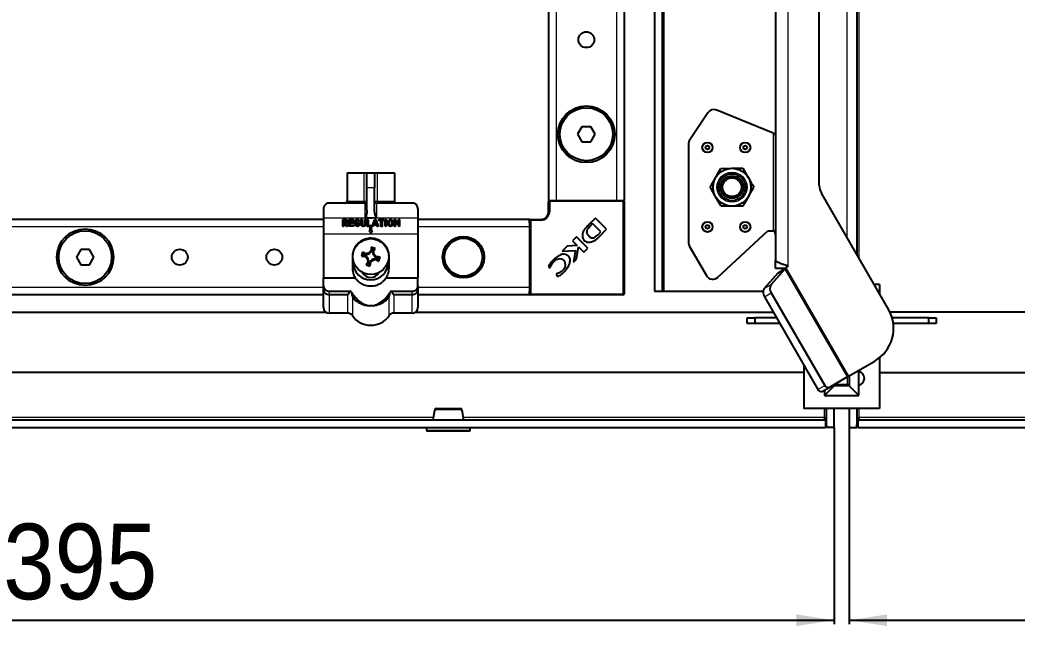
# Model space of a CAD drawing. Header units: millimetres. Extents: x -668 to 1488, y -492 to 1018.
# Drawn here: x -404 to -140.4, y -260.9 to -100.6 of the extents above; entities that cross this region are included whole.
import ezdxf

# ---------------------------------------------------------------- set-up
doc = ezdxf.new("R2010")
doc.units = ezdxf.units.MM
doc.linetypes.add('SLD-Сплошная', pattern=[0])
doc.layers.add('FORMAT', color=7, linetype='SLD-Сплошная')
doc.styles.add('SLDTEXTSTYLE0', font='GOTHICI.TTF', dxfattribs={"width": 0.913})
doc.styles.add('SLDTEXTSTYLE1', font='GOTHIC.TTF', dxfattribs={"width": 0.913})
doc.dimstyles.new('SLDDIMSTYLE0', dxfattribs={"dimtxt": 20, "dimasz": 10, "dimexe": 0, "dimexo": 0.0625, "dimgap": 5, "dimtad": 2, "dimdec": 1, "dimrnd": 1e-09, "dimzin": 12, "dimdsep": 46, "dimtxsty": 'SLDTEXTSTYLE0', "dimsah": 1, "dimcen": 0.09, "dimadec": 0, "dimazin": 3, "dimtfac": 1, "dimtofl": 0, "dimtmove": 0, "dimatfit": 3, "dimfxl": 0, "dimfrac": 2, "dimtolj": 1, "dimtzin": 12, "dimarcsym": 0})

# ---------------------------------------------------------------- blocks, each defined once
blk = doc.blocks.new('_D_7')
at = {"layer": 'FORMAT'}
for p, q in [((-583.72, -208.35), (-583.72, -260.34)), ((-188.72, -208.35), (-188.72, -260.34)), ((-583.72, -259.34), (-188.72, -259.34))]:
    blk.add_line(p, q, dxfattribs=at)
for points in [[(-583.72, -259.34), (-573.72, -260.88), (-573.72, -257.8)], [(-188.72, -259.34), (-198.72, -257.8), (-198.72, -260.88)]]:
    blk.add_solid(points, dxfattribs=at)
at = {"layer": 'FORMAT', "insert": (-408.39, -233.8), "char_height": 20, "attachment_point": 1, "style": 'SLDTEXTSTYLE1'}
blk.add_mtext('395', dxfattribs=at)
blk = doc.blocks.new('_D_8')
at = {"layer": 'FORMAT'}
for p, q in [((-184.72, -208.35), (-184.72, -260.34)), ((210.28, -208.35), (210.28, -260.34)), ((-184.72, -259.34), (210.28, -259.34))]:
    blk.add_line(p, q, dxfattribs=at)
for points in [[(-184.72, -259.34), (-174.72, -260.88), (-174.72, -257.8)], [(210.28, -259.34), (200.28, -257.8), (200.28, -260.88)]]:
    blk.add_solid(points, dxfattribs=at)
at = {"layer": 'FORMAT', "insert": (-9.39, -233.8), "char_height": 20, "attachment_point": 1, "style": 'SLDTEXTSTYLE1'}
blk.add_mtext('395', dxfattribs=at)

msp = doc.modelspace()

# ---------------------------------------------------------------- linework, layer by layer
at = {"color": 7, "linetype": 'SLD-Сплошная', "lineweight": 25}
for p, q in [((-236.22, 710.66), (-236.22, -172.34)), ((-234.22, 710.66), (-234.22, -172.34)), ((-182.72, 700.94), (-182.72, -162.63)), ((-264.22, 686.66), (-264.22, -148.34)), ((-244.22, 686.66), (-244.22, -148.34)), ((-204.22, -51.34), (-204.22, -164.1)), ((-192.63, -144.4), (-192.63, -60.34)), ((-222.12, -125.19), (-226.89, -132.34)), ((-204.82, -130.59), (-219.72, -124.44)), ((-255.38, -128.84), (-256.53, -130.84)), ((-253.07, -128.84), (-255.38, -128.84)), ((-251.91, -130.84), (-253.07, -128.84)), ((-256.53, -130.84), (-255.38, -132.84)), ((-253.07, -132.84), (-251.91, -130.84)), ((-204.82, -130.59), (-204.22, -130.7)), ((-204.82, -130.59), (-204.59, -130.84)), ((-255.38, -132.84), (-253.07, -132.84)), ((-227.22, -133.45), (-227.22, -159.5)), ((-317.48, -141.04), (-317.48, -148.54)), ((-317.48, -141.04), (-312.95, -141.04)), ((-312.95, -141.04), (-312.23, -141.04)), ((-312.23, -141.04), (-310.23, -141.04)), ((-312.23, -145.04), (-312.23, -141.04)), ((-310.23, -141.04), (-310.23, -145.04)), ((-310.23, -141.04), (-309.5, -141.04)), ((-309.5, -141.04), (-304.98, -141.04)), ((-304.98, -141.04), (-304.98, -148.54)), ((-218.64, -139.86), (-215.75, -139.84)), ((-212.87, -139.82), (-211.41, -142.32)), ((-312.23, -150.98), (-312.23, -145.04)), ((-310.23, -150.98), (-310.23, -145.04)), ((-218.58, -149.86), (-220.04, -147.37)), ((-174.26, -177.29), (-192.09, -146.4)), ((-312.73, -149.04), (-322.23, -149.04)), ((-300.23, -149.04), (-309.73, -149.04)), ((-264.22, -148.34), (-263.92, -148.34)), ((-264.22, -151.34), (-264.22, -148.64)), ((-263.92, -148.34), (-263.28, -148.34)), ((-263.28, -148.34), (-262.22, -148.34)), ((-262.22, -148.34), (-246.22, -148.34)), ((-246.22, -148.34), (-245.17, -148.34)), ((-245.17, -148.34), (-244.52, -148.34)), ((-244.52, -148.34), (-244.22, -148.34)), ((-244.22, -148.64), (-244.22, -173.04)), ((-212.8, -149.82), (-215.69, -149.84)), ((-323.73, -150.54), (-323.73, -153.04)), ((-298.73, -150.54), (-298.73, -153.04)), ((-323.73, -153.34), (-504.22, -153.34)), ((-323.73, -153.04), (-323.73, -157.29)), ((-318.63, -153.39), (-317.88, -153.39)), ((-318.63, -155.06), (-318.63, -153.39)), ((-317.87, -153.66), (-318.37, -153.66)), ((-318.37, -153.66), (-318.37, -154.16)), ((-318.37, -154.16), (-317.78, -154.16)), ((-318.08, -154.43), (-318.37, -154.43)), ((-318.37, -154.43), (-318.37, -155.06)), ((-317.59, -155.14), (-318.08, -154.43)), ((-317.77, -154.42), (-317.37, -155)), ((-317.03, -155.17), (-317.03, -153.39)), ((-317.03, -153.39), (-315.96, -153.39)), ((-315.96, -155.17), (-317.03, -155.17)), ((-315.96, -153.66), (-316.76, -153.66)), ((-316.76, -153.66), (-316.76, -154.07)), ((-316.76, -154.07), (-316.02, -154.07)), ((-316.02, -154.33), (-316.76, -154.33)), ((-316.76, -154.33), (-316.76, -154.9)), ((-316.76, -154.9), (-315.96, -154.9)), ((-314.69, -154.23), (-314.2, -154.23)), ((-314.49, -154.5), (-314.69, -154.5)), ((-314.2, -154.23), (-314.2, -154.53)), ((-313.77, -154.58), (-313.77, -153.5)), ((-313.5, -153.5), (-313.5, -154.58)), ((-312.76, -154.57), (-312.76, -153.5)), ((-312.5, -153.5), (-312.5, -154.57)), ((-312.21, -155.19), (-312.21, -153.53)), ((-311.14, -155.19), (-312.21, -155.19)), ((-311.94, -153.53), (-311.94, -154.93)), ((-311.94, -154.93), (-311.15, -154.93)), ((-311.48, -155.39), (-311.48, -156.39)), ((-310.98, -155.39), (-311.48, -155.39)), ((-310.98, -156.39), (-310.98, -155.39)), ((-310.78, -155.02), (-310.21, -153.48)), ((-310.45, -154.86), (-310.54, -155.1)), ((-309.64, -154.86), (-310.45, -154.86)), ((-310.05, -153.72), (-310.36, -154.59)), ((-310.36, -154.59), (-309.73, -154.59)), ((-309.73, -154.59), (-310.05, -153.72)), ((-309.89, -153.5), (-309.29, -155.02)), ((-309.54, -155.1), (-309.64, -154.86)), ((-308.96, -153.39), (-307.84, -153.39)), ((-308.54, -153.66), (-308.96, -153.66)), ((-308.54, -155.13), (-308.54, -153.66)), ((-307.84, -153.66), (-308.23, -153.66)), ((-308.23, -153.66), (-308.23, -155.13)), ((-307.37, -155.06), (-307.37, -153.53)), ((-307.1, -153.53), (-307.1, -155.06)), ((-304.94, -155.06), (-304.94, -153.5)), ((-303.84, -155.08), (-304.68, -153.82)), ((-304.68, -153.82), (-304.68, -155.05)), ((-304.67, -153.45), (-303.87, -154.69)), ((-303.87, -154.69), (-303.87, -153.51)), ((-303.6, -153.51), (-303.6, -155.06)), ((-298.73, -153.04), (-298.73, -157.29)), ((-269.22, -153.34), (-298.73, -153.34)), ((-269.22, -153.34), (-269.22, -153.64)), ((-269.22, -154.29), (-269.22, -153.64)), ((-269.22, -154.29), (-269.22, -155.34)), ((-269.22, -155.34), (-269.22, -171.34)), ((-268.92, -153.34), (-266.22, -153.34)), ((-253.72, -154.88), (-253.74, -154.9)), ((-251.83, -152.99), (-253.72, -154.88)), ((-252.57, -154.47), (-253.23, -155.15)), ((-250.39, -156.65), (-252.57, -154.47)), ((-248.87, -155.95), (-251.83, -152.99)), ((-323.73, -157.29), (-323.73, -168.79)), ((-311.73, -156.39), (-311.23, -156.89)), ((-311.48, -156.39), (-311.73, -156.39)), ((-311.23, -156.89), (-310.73, -156.39)), ((-310.73, -156.39), (-310.98, -156.39)), ((-298.73, -157.29), (-298.73, -168.79)), ((-256.83, -157.99), (-257.89, -159.05)), ((-253.87, -160.95), (-256.83, -157.99)), ((-251.11, -157.39), (-250.39, -156.65)), ((-250.86, -157.94), (-248.87, -155.95)), ((-219.42, -168.66), (-206.22, -156.34)), ((-206.22, -156.34), (-204.82, -156.34)), ((-204.59, -156.34), (-204.82, -156.34)), ((-310.9, -160.99), (-311.09, -160.72)), ((-259.31, -160.47), (-260.59, -161.76)), ((-256.65, -160.29), (-259.31, -160.47)), ((-257.89, -159.05), (-256.65, -160.29)), ((-256.8, -163.88), (-256.31, -160.61)), ((-256.31, -160.61), (-254.92, -162)), ((-226.96, -160.5), (-222.49, -168.22)), ((-387.88, -161.34), (-389.03, -163.34)), ((-389.03, -163.34), (-387.88, -165.34)), ((-385.57, -161.34), (-387.88, -161.34)), ((-384.41, -163.34), (-385.57, -161.34)), ((-385.57, -165.34), (-384.41, -163.34)), ((-316.08, -163.19), (-316.08, -166.19)), ((-313.43, -162.86), (-313.69, -163.06)), ((-313.43, -162.86), (-313.26, -162.28)), ((-312.63, -162.9), (-313.43, -162.86)), ((-313.26, -162.28), (-313.38, -161.98)), ((-313.26, -162.28), (-312.57, -162.69)), ((-312.63, -162.9), (-312.73, -163.12)), ((-311.96, -163.6), (-312.63, -162.9)), ((-312.57, -162.69), (-312.53, -162.44)), ((-312.57, -162.69), (-311.63, -162.46)), ((-311.63, -162.46), (-311.74, -162.24)), ((-311.63, -162.46), (-310.93, -161.79)), ((-310.93, -161.79), (-311.15, -161.69)), ((-310.93, -161.79), (-310.9, -160.99)), ((-310.9, -160.99), (-310.31, -161.16)), ((-310.31, -161.16), (-310.72, -161.85)), ((-310.72, -161.85), (-310.49, -162.79)), ((-310.72, -161.85), (-310.47, -161.88)), ((-310.49, -162.79), (-310.27, -162.67)), ((-310.49, -162.79), (-309.82, -163.49)), ((-310.31, -161.16), (-310.01, -161.04)), ((-309.82, -163.49), (-309.72, -163.27)), ((-309.02, -163.52), (-308.75, -163.33)), ((-306.38, -166.19), (-306.38, -163.19)), ((-260.59, -161.76), (-257.12, -161.58)), ((-257.12, -161.58), (-257.59, -164.67)), ((-254.92, -162), (-253.87, -160.95)), ((-387.88, -165.34), (-385.57, -165.34)), ((-315.88, -164.69), (-316.08, -164.69)), ((-312.13, -165.23), (-312.43, -165.35)), ((-311.96, -163.6), (-312.17, -163.71)), ((-312.13, -165.23), (-311.73, -164.54)), ((-311.55, -165.4), (-312.13, -165.23)), ((-311.73, -164.54), (-311.97, -164.5)), ((-311.73, -164.54), (-311.96, -163.6)), ((-311.52, -164.6), (-311.55, -165.4)), ((-311.55, -165.4), (-311.36, -165.66)), ((-310.82, -163.93), (-311.52, -164.6)), ((-311.52, -164.6), (-311.3, -164.7)), ((-309.88, -163.7), (-310.82, -163.93)), ((-310.82, -163.93), (-310.7, -164.14)), ((-309.88, -163.7), (-309.91, -163.94)), ((-309.19, -164.1), (-309.88, -163.7)), ((-309.82, -163.49), (-309.02, -163.52)), ((-309.02, -163.52), (-309.19, -164.1)), ((-309.19, -164.1), (-309.07, -164.4)), ((-306.38, -164.69), (-306.58, -164.69)), ((-264.22, -165.72), (-263.97, -166.23)), ((-257.59, -164.67), (-256.8, -163.88)), ((-204.22, -166.34), (-204.22, -164.1)), ((-200.9, -165.66), (-201.47, -166.19)), ((-201.22, -165.96), (-201.22, -165.54)), ((-200.92, -165.63), (-200.9, -165.66)), ((-263.97, -166.23), (-263.86, -166.12)), ((-262.02, -167.66), (-262.16, -167.8)), ((-262.16, -167.8), (-261.83, -168.49)), ((-203.62, -167.56), (-207.19, -171.61)), ((-201.78, -166.5), (-205.35, -170.55)), ((-201.71, -166.34), (-204.22, -166.34)), ((-203.62, -167.56), (-201.78, -166.5)), ((-323.73, -170.94), (-323.73, -168.79)), ((-323.73, -168.79), (-315.32, -168.79)), ((-323.73, -171.85), (-323.73, -170.94)), ((-307.13, -168.79), (-298.73, -168.79)), ((-298.73, -170.94), (-298.73, -168.79)), ((-298.73, -170.94), (-298.73, -171.85)), ((-269.22, -171.34), (-269.22, -172.4)), ((-176.72, -170.54), (-178.15, -170.54)), ((-176.72, -170.54), (-176.72, -173.02)), ((-323.73, -173.34), (-504.22, -173.34)), ((-323.73, -176.64), (-323.73, -171.85)), ((-322.23, -172.33), (-316.71, -172.33)), ((-322.23, -173.22), (-317.32, -173.22)), ((-305.74, -172.33), (-300.23, -172.33)), ((-305.14, -173.22), (-300.23, -173.22)), ((-298.73, -171.85), (-298.73, -176.64)), ((-269.22, -173.34), (-298.73, -173.34)), ((-269.22, -173.04), (-269.22, -172.4)), ((-269.22, -173.04), (-269.22, -173.34)), ((-244.52, -173.34), (-268.92, -173.34)), ((-236.22, -172.34), (-234.22, -172.34)), ((-234.22, -172.34), (-233.62, -172.34)), ((-233.62, -172.34), (-207.5, -172.34)), ((-207.16, -173.84), (-193.02, -198.32)), ((-205.32, -172.78), (-191.19, -197.26)), ((-529.72, -177.84), (-323.13, -177.84)), ((-317.32, -178.14), (-322.23, -178.14)), ((-300.23, -178.14), (-305.14, -178.14)), ((-299.33, -177.84), (-204.85, -177.84)), ((-74.12, -177.84), (-173.97, -177.84)), ((-211.72, -180.84), (-211.72, -179.34)), ((-211.72, -179.34), (-209.72, -179.34)), ((-209.72, -180.84), (-211.72, -180.84)), ((-209.72, -179.34), (-209.72, -180.84)), ((-203.98, -179.34), (-209.72, -179.34)), ((-203.12, -180.84), (-209.72, -180.84)), ((-163.72, -179.34), (-173.4, -179.34)), ((-163.72, -180.84), (-173.09, -180.84)), ((-163.72, -180.84), (-163.72, -179.34)), ((-163.72, -179.34), (-161.72, -179.34)), ((-161.72, -180.84), (-163.72, -180.84)), ((-161.72, -179.34), (-161.72, -180.84)), ((-196.72, -191.92), (-196.72, -203.34)), ((-184.94, -194.81), (-178, -190.8)), ((-176.72, -189.93), (-176.72, -203.34)), ((-196.72, -193.84), (-529.72, -193.84)), ((-190.07, -197.77), (-185.31, -195.02)), ((-184.94, -194.81), (-185.31, -195.02)), ((-184.72, -194.68), (-184.72, -197.39)), ((-182.22, -193.44), (-182.22, -193.24)), ((-182.22, -197.32), (-182.22, -193.44)), ((-176.72, -193.84), (156.28, -193.84)), ((-188.73, -197.39), (-191.22, -199.88)), ((-188.73, -197.39), (-188.23, -196.89)), ((-188.73, -197.39), (-188.73, -197)), ((-184.72, -197.39), (-188.73, -197.39)), ((-184.72, -197.39), (-185.22, -196.89)), ((-184.72, -197.39), (-182.22, -199.88)), ((-182.22, -199.88), (-182.22, -197.32)), ((-191.91, -198.83), (-190.07, -197.77)), ((-191.22, -198.44), (-191.22, -199.88)), ((-191.22, -199.88), (-182.22, -199.88)), ((-176.72, -203.34), (-196.72, -203.34)), ((-190.72, -208.34), (-190.72, -203.34)), ((-188.72, -208.34), (-188.72, -203.34)), ((-184.72, -203.34), (-184.72, -208.34)), ((-182.72, -203.34), (-182.72, -208.34)), ((-581.42, -206.34), (-191.02, -206.34)), ((-191.32, -205.74), (-191.12, -206.34)), ((-191.02, -206.34), (-191.02, -208.34)), ((-182.42, -206.34), (-182.42, -208.34)), ((-182.42, -206.34), (207.98, -206.34)), ((-182.33, -206.34), (-182.12, -205.74)), ((-581.42, -208.34), (-191.02, -208.34)), ((-296.47, -208.34), (-296.47, -209.09)), ((-285.22, -209.34), (-296.22, -209.34)), ((-284.97, -209.09), (-284.97, -208.34)), ((-188.72, -208.34), (-190.72, -208.34)), ((-184.72, -208.34), (-182.72, -208.34)), ((-182.42, -208.34), (207.98, -208.34))]:
    msp.add_line(p, q, dxfattribs=at)
at = {"color": 7, "linetype": 'SLD-Сплошная', "lineweight": 18}
for p, q in [((-233.62, -172.34), (-233.62, 710.66)), ((-182.12, -163.67), (-182.12, 701.98)), ((-185.32, 696.44), (-185.32, -158.13)), ((-262.22, 686.66), (-262.22, -148.34)), ((-246.22, 686.66), (-246.22, -148.34)), ((-200.92, -51.37), (-200.92, -165.63)), ((-204.82, -130.59), (-204.82, -156.34)), ((-312.95, -148.54), (-312.95, -141.04)), ((-309.5, -141.04), (-309.5, -148.54)), ((-310.23, -145.04), (-312.23, -145.04)), ((-317.48, -148.54), (-312.95, -148.54)), ((-312.95, -148.54), (-312.23, -148.54)), ((-312.73, -153.04), (-312.73, -149.04)), ((-310.23, -148.54), (-309.5, -148.54)), ((-309.73, -149.04), (-309.73, -152.97)), ((-309.5, -148.54), (-304.98, -148.54)), ((-264.22, -148.64), (-263.92, -148.64)), ((-263.92, -148.64), (-263.92, -148.34)), ((-263.92, -148.64), (-263.92, -151.34)), ((-244.52, -148.64), (-263.92, -148.64)), ((-244.52, -148.64), (-244.52, -148.34)), ((-244.52, -173.04), (-244.52, -148.64)), ((-244.52, -148.64), (-244.22, -148.64)), ((-312.23, -153.04), (-312.23, -150.98)), ((-264.22, -151.34), (-263.92, -151.34)), ((-323.73, -155.34), (-504.22, -155.34)), ((-312.73, -153.04), (-323.73, -153.04)), ((-298.73, -153.04), (-312.23, -153.04)), ((-269.22, -155.34), (-298.73, -155.34)), ((-269.22, -153.64), (-268.92, -153.64)), ((-268.92, -153.64), (-268.92, -153.34)), ((-266.22, -153.64), (-268.92, -153.64)), ((-268.92, -153.64), (-268.92, -173.04)), ((-266.22, -153.34), (-266.22, -153.64)), ((-298.73, -157.29), (-323.73, -157.29)), ((-201.78, -166.5), (-185.31, -195.02)), ((-201.47, -166.19), (-184.94, -194.81)), ((-323.73, -171.34), (-504.22, -171.34)), ((-269.22, -171.34), (-298.73, -171.34)), ((-207.19, -171.61), (-205.35, -170.55)), ((-322.23, -172.33), (-322.23, -173.22)), ((-322.23, -173.22), (-322.23, -178.14)), ((-317.32, -178.14), (-317.32, -173.22)), ((-316.08, -173.82), (-316.08, -178.79)), ((-306.37, -178.79), (-306.37, -173.82)), ((-305.14, -173.22), (-305.14, -178.14)), ((-300.23, -173.22), (-300.23, -172.33)), ((-300.23, -178.14), (-300.23, -173.22)), ((-269.22, -173.04), (-268.92, -173.04)), ((-268.92, -173.04), (-244.52, -173.04)), ((-268.92, -173.34), (-268.92, -173.04)), ((-244.52, -173.04), (-244.52, -173.34)), ((-244.52, -173.04), (-244.22, -173.04)), ((-207.16, -173.84), (-205.32, -172.78)), ((-185.22, -196.89), (-185.22, -194.97)), ((-193.02, -198.32), (-191.19, -197.26)), ((-188.23, -196.71), (-188.23, -196.89)), ((-188.23, -196.89), (-185.22, -196.89)), ((-191.32, -203.34), (-191.32, -205.74)), ((-182.12, -205.74), (-182.12, -203.34)), ((-294.69, -205.74), (-477.75, -205.74)), ((-191.32, -205.74), (-286.75, -205.74)), ((-86.69, -205.74), (-182.12, -205.74)), ((-296.47, -209.09), (-284.97, -209.09))]:
    msp.add_line(p, q, dxfattribs=at)
at = {"color": 7, "linetype": 'SLD-Сплошная', "lineweight": 18, "flags": 128}
for points in [[(-312.95, -148.54), (-312.95, -148.64), (-312.96, -148.73), (-312.97, -148.82), (-312.99, -148.9), (-313.01, -148.96), (-313.03, -149), (-313.06, -149.03), (-313.09, -149.04)], [(-309.36, -149.04), (-309.39, -149.03), (-309.42, -149), (-309.44, -148.96), (-309.46, -148.9), (-309.48, -148.82), (-309.49, -148.73), (-309.5, -148.64), (-309.5, -148.54)]]:
    msp.add_lwpolyline(points, dxfattribs=at)
at = {"color": 7, "linetype": 'SLD-Сплошная', "lineweight": 25}
for centre, radius in [((-254.22, -105.84), 2.1), ((-254.22, -130.84), 7.5), ((-254.22, -130.84), 7), ((-222.22, -134.34), 1.35), ((-222.22, -134.34), 0.493), ((-212.22, -134.34), 1.35), ((-212.22, -134.34), 0.493), ((-215.72, -144.84), 5), ((-215.72, -144.84), 3.57), ((-215.72, -144.84), 3), ((-215.72, -144.84), 2.5), ((-222.22, -155.34), 1.35), ((-222.22, -155.34), 0.493), ((-212.22, -155.34), 1.35), ((-212.22, -155.34), 0.493), ((-386.72, -163.34), 7.5), ((-386.72, -163.34), 7), ((-286.72, -163.34), 5.5), ((-311.22, -163.19), 4.75), ((-286.72, -163.34), 5), ((-361.72, -163.34), 2.1), ((-336.72, -163.34), 2.1)]:
    msp.add_circle(centre, radius, dxfattribs=at)
at = {"color": 7, "linetype": 'SLD-Сплошная', "lineweight": 18}
for centre, radius in [((-215.72, -144.84), 3.97), ((-286.72, -163.34), 5.3)]:
    msp.add_circle(centre, radius, dxfattribs=at)
at = {"color": 7, "linetype": 'SLD-Сплошная', "lineweight": 25}
for centre, radius, start, end in [((-220.46, -126.3), 2, 68.1986, 146.3099), ((-225.22, -133.45), 2, 146.3099, 180), ((-188.63, -144.4), 4, 180, 210), ((-317.98, -148.54), 0.5, 270, 0), ((-312.73, -148.54), 0.5, 270, 0), ((-309.73, -148.54), 0.5, 180, 270), ((-304.48, -148.54), 0.5, 180, 270), ((-263.92, -148.64), 0.3, 90, 180), ((-244.52, -148.64), 0.3, 0, 90), ((-266.22, -151.34), 2, 270, 0), ((-268.92, -153.64), 0.3, 90, 180), ((-254.52, -154.73), 4.87, 290.3445, 318.7777), ((-255.3, -152.92), 6.12, 306.9888, 313.0744), ((-242.22, -165.75), 69.05, 175.8232, 176.6231), ((-331.52, -232.76), 74.88, 73.3093, 74.166), ((-225.22, -159.5), 2, 180, 210), ((-241.66, -183.49), 74.88, 163.3093, 164.166), ((-308.66, -94.19), 69.05, 265.8232, 266.6231), ((-346.16, -222.75), 69.05, 60.8523, 61.6521), ((-257.35, -111.64), 75.61, 222.9111, 223.5289), ((-293.52, -235.62), 75.61, 103.9464, 104.5642), ((-259.67, -217.06), 75.61, 132.9111, 133.5289), ((-370.78, -128.25), 69.05, 330.8523, 331.6521), ((-383.65, -180.9), 75.61, 13.9464, 14.5642), ((-365.09, -214.75), 75.61, 42.9111, 43.5289), ((-313.78, -232.19), 69.05, 85.8232, 86.6231), ((-380.79, -142.9), 74.88, 343.3093, 344.166), ((-311.23, -164.69), 4.65, 180, 0), ((-251.67, -198.13), 69.05, 150.8523, 151.6521), ((-290.93, -93.63), 74.88, 253.3093, 254.166), ((-238.79, -145.49), 75.61, 193.9464, 194.5642), ((-380.22, -160.63), 69.05, 355.8232, 356.6231), ((-362.78, -109.32), 75.61, 312.9111, 313.5289), ((-328.93, -90.76), 75.61, 283.9464, 284.5642), ((-276.28, -103.64), 69.05, 240.8523, 241.6521), ((-261.3, -165.75), 1.94, 53.3097, 142.3464), ((-261.73, -165.35), 1.97, 308.454, 35.887), ((-311.23, -166.19), 2.5, 209.1291, 330.7764), ((-220.78, -167.19), 2, 210.9638, 313.0251), ((-203.7, -171.64), 1.98, 146.5519, 215.0479), ((-268.92, -173.04), 0.3, 180, 270), ((-244.52, -173.04), 0.3, 270, 0), ((-205.54, -172.7), 1.98, 146.5519, 215.0479), ((-322.23, -176.64), 1.5, 180, 270), ((-317.32, -179.64), 1.5, 34.5604, 90), ((-311.23, -175.45), 5.9, 214.5604, 325.4396), ((-305.14, -179.64), 1.5, 90, 145.4396), ((-300.23, -176.64), 1.5, 270, 0), ((-183, -182.14), 10, 300, 29.0469), ((-182.72, -195.38), 2, 284.4775, 75.5225), ((-190.36, -196.93), 0.893, 201.9505, 288.5782), ((-192.2, -197.99), 0.893, 201.9505, 288.5782), ((-293.83, -203.84), 0.5, 89.9982, 165.4001), ((-287.61, -203.84), 0.5, 15.316, 90.0228), ((-296.22, -209.09), 0.25, 180, 270), ((-285.22, -209.09), 0.25, 270, 0)]:
    msp.add_arc(centre, radius, start, end, dxfattribs=at)
at = {"color": 7, "linetype": 'SLD-Сплошная', "lineweight": 18}
msp.add_arc((-266.22, -151.34), 2.3, 270, 0, dxfattribs=at)
at = {"color": 7, "linetype": 'SLD-Сплошная', "lineweight": 25}
msp.add_ellipse((15116.96, -153.04), major_axis=(15429.18, 0), ratio=0.000259, start_param=3.123591, end_param=3.141593, dxfattribs=at)
for points in [[(-204.59, -130.84), (-204.53, -130.83), (-204.43, -130.81), (-204.32, -130.77), (-204.24, -130.74), (-204.23, -130.71), (-204.22, -130.7)], [(-204.22, -157.54), (-204.24, -157.34), (-204.28, -156.94), (-204.48, -156.54), (-204.59, -156.34)], [(-200.92, -165.63), (-201.36, -165.5), (-202.22, -165.25), (-203.31, -164.87), (-204.08, -164.48), (-204.17, -164.23), (-204.22, -164.1)], [(-203.62, -167.56), (-203.47, -167.46), (-203.17, -167.27), (-202.64, -166.93), (-202.07, -166.57), (-201.67, -166.32), (-201.47, -166.19)], [(-201.78, -166.5), (-201.76, -166.48), (-201.72, -166.43), (-201.64, -166.35), (-201.56, -166.27), (-201.5, -166.22), (-201.47, -166.19)], [(-191.02, -206.34), (-191.05, -206.33), (-191.1, -206.32), (-191.17, -206.18), (-191.25, -205.98), (-191.3, -205.82), (-191.32, -205.74)], [(-182.12, -205.74), (-182.15, -205.82), (-182.2, -205.98), (-182.27, -206.18), (-182.35, -206.32), (-182.4, -206.33), (-182.42, -206.34)]]:
    msp.add_open_spline(points, degree=3, dxfattribs=at)
for points, knots in [([(-220.07, -142.37), (-219.94, -142.14), (-219.46, -141.29), (-218.98, -140.47), (-218.64, -139.86)], [0, 0, 0, 0, 0.268634, 1, 1, 1, 1]), ([(-215.75, -139.84), (-215.69, -139.84), (-214.71, -139.84), (-213.76, -139.83), (-212.87, -139.82)], [0, 0, 0, 0, 0.070201, 1, 1, 1, 1]), ([(-211.41, -142.32), (-211.37, -142.37), (-210.88, -143.22), (-210.4, -144.04), (-209.95, -144.81)], [0, 0, 0, 0, 0.070201, 1, 1, 1, 1]), ([(-221.5, -144.88), (-221.38, -144.67), (-220.91, -143.85), (-220.43, -143), (-220.07, -142.37)], [0, 0, 0, 0, 0.257551, 1, 1, 1, 1]), ([(-220.04, -147.37), (-220.07, -147.31), (-220.56, -146.47), (-221.05, -145.65), (-221.5, -144.88)], [0, 0, 0, 0, 0.070201, 1, 1, 1, 1]), ([(-211.38, -147.32), (-211.25, -147.09), (-210.76, -146.24), (-210.29, -145.41), (-209.95, -144.81)], [0, 0, 0, 0, 0.268634, 1, 1, 1, 1]), ([(-212.8, -149.82), (-212.68, -149.61), (-212.22, -148.8), (-211.74, -147.95), (-211.38, -147.32)], [0, 0, 0, 0, 0.257551, 1, 1, 1, 1]), ([(-322.23, -149.04), (-322.23, -149.04), (-322.3, -149.04), (-322.65, -149.07), (-323.18, -149.3), (-323.64, -149.88), (-323.7, -150.35), (-323.73, -150.54)], [0, 0, 0, 0, 0.003231, 0.101221, 0.514725, 0.80586, 1, 1, 1, 1]), ([(-298.73, -150.54), (-298.75, -150.35), (-298.81, -149.88), (-299.27, -149.3), (-299.8, -149.07), (-300.15, -149.04), (-300.22, -149.04), (-300.23, -149.04)], [0, 0, 0, 0, 0.19414, 0.485275, 0.898779, 0.996769, 1, 1, 1, 1]), ([(-215.69, -149.84), (-215.76, -149.84), (-216.73, -149.85), (-217.69, -149.85), (-218.58, -149.86)], [0, 0, 0, 0, 0.070201, 1, 1, 1, 1]), ([(-312.23, -150.98), (-312.26, -151.32), (-312.34, -152.02), (-312.6, -152.69), (-312.72, -153.04), (-312.73, -153.04)], [0, 0, 0, 0, 0.475461, 0.994056, 1, 1, 1, 1]), ([(-309.73, -152.97), (-309.73, -152.97), (-309.73, -152.97), (-309.73, -152.97), (-309.75, -152.95), (-309.78, -152.87), (-309.9, -152.53), (-310.12, -151.9), (-310.19, -151.31), (-310.23, -150.98)], [0, 0, 0, 0, 0.00167, 0.003889, 0.009531, 0.034361, 0.132751, 0.526214, 1, 1, 1, 1]), ([(-318.51, -155.19), (-318.53, -155.19), (-318.57, -155.19), (-318.61, -155.15), (-318.63, -155.1), (-318.63, -155.07), (-318.63, -155.06)], [0, 0, 0, 0, 0.2804367, 0.5582807, 0.7788987, 1, 1, 1, 1]), ([(-318.37, -155.06), (-318.37, -155.08), (-318.37, -155.12), (-318.41, -155.17), (-318.46, -155.19), (-318.5, -155.19), (-318.51, -155.19)], [0, 0, 0, 0, 0.280498, 0.558325, 0.778868, 1, 1, 1, 1]), ([(-317.88, -153.39), (-317.8, -153.4), (-317.66, -153.41), (-317.55, -153.49), (-317.5, -153.53)], [0, 0, 0, 0, 0.5597473, 1, 1, 1, 1]), ([(-317.68, -153.73), (-317.72, -153.7), (-317.77, -153.66), (-317.84, -153.66), (-317.87, -153.66)], [0, 0, 0, 0, 0.559136, 1, 1, 1, 1]), ([(-317.78, -154.16), (-317.76, -154.16), (-317.72, -154.15), (-317.69, -154.13), (-317.68, -154.11)], [0, 0, 0, 0, 0.558174, 1, 1, 1, 1]), ([(-317.54, -154.33), (-317.58, -154.36), (-317.65, -154.41), (-317.74, -154.42), (-317.77, -154.42)], [0, 0, 0, 0, 0.56031, 1, 1, 1, 1]), ([(-317.6, -153.92), (-317.6, -153.88), (-317.61, -153.8), (-317.66, -153.75), (-317.68, -153.73)], [0, 0, 0, 0, 0.559692, 1, 1, 1, 1]), ([(-317.68, -154.11), (-317.66, -154.1), (-317.64, -154.07), (-317.61, -154), (-317.6, -153.95), (-317.6, -153.92)], [0, 0, 0, 0, 0.279917, 0.56006, 1, 1, 1, 1]), ([(-317.49, -155.19), (-317.5, -155.19), (-317.52, -155.19), (-317.56, -155.17), (-317.58, -155.15), (-317.59, -155.14)], [0, 0, 0, 0, 0.28022, 0.561305, 1, 1, 1, 1]), ([(-317.34, -153.92), (-317.35, -154.01), (-317.36, -154.17), (-317.48, -154.29), (-317.54, -154.33)], [0, 0, 0, 0, 0.559457, 1, 1, 1, 1]), ([(-317.5, -153.53), (-317.45, -153.59), (-317.35, -153.71), (-317.34, -153.85), (-317.34, -153.92)], [0, 0, 0, 0, 0.5589475, 1, 1, 1, 1]), ([(-317.34, -155.06), (-317.34, -155.08), (-317.35, -155.12), (-317.39, -155.16), (-317.44, -155.19), (-317.47, -155.19), (-317.49, -155.19)], [0, 0, 0, 0, 0.278138, 0.5585442, 0.7791606, 1, 1, 1, 1]), ([(-317.37, -155), (-317.36, -155.01), (-317.34, -155.03), (-317.34, -155.05), (-317.34, -155.06)], [0, 0, 0, 0, 0.5610793, 1, 1, 1, 1]), ([(-316.02, -154.07), (-315.99, -154.07), (-315.95, -154.07), (-315.89, -154.1), (-315.86, -154.15), (-315.86, -154.18), (-315.86, -154.2)], [0, 0, 0, 0, 0.280945, 0.559897, 0.779525, 1, 1, 1, 1]), ([(-315.86, -154.2), (-315.86, -154.22), (-315.87, -154.26), (-315.92, -154.32), (-315.98, -154.33), (-316.02, -154.33)], [0, 0, 0, 0, 0.281099, 0.559768, 1, 1, 1, 1]), ([(-315.96, -153.39), (-315.94, -153.4), (-315.9, -153.4), (-315.84, -153.43), (-315.81, -153.48), (-315.81, -153.51), (-315.81, -153.53)], [0, 0, 0, 0, 0.280872, 0.559701, 0.779382, 1, 1, 1, 1]), ([(-315.81, -153.53), (-315.81, -153.55), (-315.82, -153.59), (-315.87, -153.65), (-315.93, -153.66), (-315.96, -153.66)], [0, 0, 0, 0, 0.281053, 0.559663, 1, 1, 1, 1]), ([(-315.96, -154.9), (-315.94, -154.91), (-315.9, -154.91), (-315.84, -154.94), (-315.81, -154.99), (-315.81, -155.02), (-315.81, -155.04)], [0, 0, 0, 0, 0.280912, 0.559714, 0.779499, 1, 1, 1, 1]), ([(-315.81, -155.04), (-315.81, -155.06), (-315.82, -155.1), (-315.87, -155.16), (-315.93, -155.17), (-315.96, -155.17)], [0, 0, 0, 0, 0.281214, 0.559901, 1, 1, 1, 1]), ([(-315.47, -154.3), (-315.46, -154.16), (-315.45, -153.92), (-315.33, -153.71), (-315.27, -153.62)], [0, 0, 0, 0, 0.5603404, 1, 1, 1, 1]), ([(-315.28, -154.9), (-315.34, -154.8), (-315.45, -154.61), (-315.46, -154.39), (-315.47, -154.3)], [0, 0, 0, 0, 0.5593467, 1, 1, 1, 1]), ([(-314.75, -155.19), (-314.81, -155.19), (-314.93, -155.18), (-315.12, -155.09), (-315.22, -154.97), (-315.28, -154.9)], [0, 0, 0, 0, 0.2803143, 0.5605072, 1, 1, 1, 1]), ([(-315.27, -153.62), (-315.19, -153.54), (-315.06, -153.4), (-314.87, -153.38), (-314.78, -153.37)], [0, 0, 0, 0, 0.559217, 1, 1, 1, 1]), ([(-314.79, -153.63), (-314.83, -153.64), (-314.9, -153.64), (-315.02, -153.72), (-315.18, -153.93), (-315.19, -154.15), (-315.2, -154.3)], [0, 0, 0, 0, 0.125332, 0.250695, 0.500738, 1, 1, 1, 1]), ([(-315.2, -154.3), (-315.2, -154.38), (-315.19, -154.53), (-315.12, -154.67), (-315.09, -154.72)], [0, 0, 0, 0, 0.55998, 1, 1, 1, 1]), ([(-315.09, -154.72), (-315.04, -154.79), (-314.95, -154.9), (-314.82, -154.92), (-314.76, -154.93)], [0, 0, 0, 0, 0.560858, 1, 1, 1, 1]), ([(-314.82, -154.37), (-314.82, -154.35), (-314.82, -154.31), (-314.79, -154.26), (-314.74, -154.24), (-314.71, -154.23), (-314.69, -154.23)], [0, 0, 0, 0, 0.280637, 0.55889, 0.779144, 1, 1, 1, 1]), ([(-314.69, -154.5), (-314.71, -154.5), (-314.75, -154.49), (-314.8, -154.46), (-314.82, -154.41), (-314.82, -154.38), (-314.82, -154.37)], [0, 0, 0, 0, 0.280664, 0.558735, 0.779002, 1, 1, 1, 1]), ([(-314.6, -153.68), (-314.63, -153.66), (-314.69, -153.64), (-314.76, -153.63), (-314.79, -153.63)], [0, 0, 0, 0, 0.558634, 1, 1, 1, 1]), ([(-314.78, -153.37), (-314.71, -153.37), (-314.59, -153.38), (-314.48, -153.44), (-314.43, -153.46)], [0, 0, 0, 0, 0.560514, 1, 1, 1, 1]), ([(-314.76, -154.93), (-314.73, -154.93), (-314.67, -154.92), (-314.57, -154.87), (-314.54, -154.8), (-314.52, -154.76)], [0, 0, 0, 0, 0.281265, 0.561609, 1, 1, 1, 1]), ([(-314.41, -155.07), (-314.46, -155.11), (-314.57, -155.18), (-314.69, -155.19), (-314.75, -155.19)], [0, 0, 0, 0, 0.5589984, 1, 1, 1, 1]), ([(-314.5, -153.8), (-314.51, -153.77), (-314.54, -153.73), (-314.58, -153.7), (-314.6, -153.68)], [0, 0, 0, 0, 0.560467, 1, 1, 1, 1]), ([(-314.52, -154.76), (-314.51, -154.71), (-314.49, -154.63), (-314.49, -154.54), (-314.49, -154.5)], [0, 0, 0, 0, 0.559597, 1, 1, 1, 1]), ([(-314.39, -153.86), (-314.41, -153.85), (-314.46, -153.85), (-314.48, -153.81), (-314.5, -153.8)], [0, 0, 0, 0, 0.558039, 1, 1, 1, 1]), ([(-314.43, -153.46), (-314.4, -153.49), (-314.33, -153.55), (-314.28, -153.62), (-314.26, -153.65)], [0, 0, 0, 0, 0.559542, 1, 1, 1, 1]), ([(-314.2, -154.53), (-314.2, -154.64), (-314.22, -154.85), (-314.35, -155), (-314.41, -155.07)], [0, 0, 0, 0, 0.560493, 1, 1, 1, 1]), ([(-314.23, -153.73), (-314.24, -153.75), (-314.25, -153.79), (-314.29, -153.83), (-314.34, -153.85), (-314.37, -153.86), (-314.39, -153.86)], [0, 0, 0, 0, 0.277709, 0.558209, 0.77892, 1, 1, 1, 1]), ([(-314.26, -153.65), (-314.25, -153.66), (-314.24, -153.69), (-314.23, -153.72), (-314.23, -153.73)], [0, 0, 0, 0, 0.560691, 1, 1, 1, 1]), ([(-313.77, -153.5), (-313.77, -153.49), (-313.76, -153.45), (-313.74, -153.4), (-313.69, -153.37), (-313.66, -153.37), (-313.65, -153.37)], [0, 0, 0, 0, 0.280849, 0.55949, 0.779158, 1, 1, 1, 1]), ([(-313.55, -155.06), (-313.62, -154.98), (-313.75, -154.85), (-313.76, -154.66), (-313.77, -154.58)], [0, 0, 0, 0, 0.558332, 1, 1, 1, 1]), ([(-313.65, -153.37), (-313.63, -153.37), (-313.58, -153.37), (-313.53, -153.4), (-313.5, -153.46), (-313.5, -153.49), (-313.5, -153.5)], [0, 0, 0, 0, 0.28091, 0.559174, 0.779166, 1, 1, 1, 1]), ([(-313.11, -155.19), (-313.2, -155.19), (-313.36, -155.19), (-313.49, -155.1), (-313.55, -155.06)], [0, 0, 0, 0, 0.5592502, 1, 1, 1, 1]), ([(-313.5, -154.58), (-313.5, -154.64), (-313.49, -154.75), (-313.42, -154.82), (-313.38, -154.85)], [0, 0, 0, 0, 0.560313, 1, 1, 1, 1]), ([(-313.38, -154.85), (-313.34, -154.88), (-313.26, -154.93), (-313.17, -154.93), (-313.13, -154.93)], [0, 0, 0, 0, 0.559441, 1, 1, 1, 1]), ([(-313.13, -154.93), (-313.07, -154.92), (-312.97, -154.91), (-312.83, -154.83), (-312.77, -154.7), (-312.76, -154.61), (-312.76, -154.57)], [0, 0, 0, 0, 0.280935, 0.559487, 0.779245, 1, 1, 1, 1]), ([(-312.5, -154.57), (-312.5, -154.66), (-312.51, -154.85), (-312.67, -155.06), (-312.89, -155.17), (-313.04, -155.18), (-313.11, -155.19)], [0, 0, 0, 0, 0.280416, 0.558636, 0.778958, 1, 1, 1, 1]), ([(-312.76, -153.5), (-312.76, -153.49), (-312.76, -153.45), (-312.73, -153.4), (-312.68, -153.37), (-312.65, -153.37), (-312.64, -153.37)], [0, 0, 0, 0, 0.2809, 0.559498, 0.779148, 1, 1, 1, 1]), ([(-312.64, -153.37), (-312.62, -153.37), (-312.58, -153.37), (-312.52, -153.41), (-312.5, -153.46), (-312.5, -153.49), (-312.5, -153.5)], [0, 0, 0, 0, 0.2808885, 0.5590229, 0.7791551, 1, 1, 1, 1]), ([(-312.21, -153.53), (-312.21, -153.51), (-312.21, -153.47), (-312.18, -153.42), (-312.13, -153.4), (-312.1, -153.4), (-312.09, -153.39)], [0, 0, 0, 0, 0.2809124, 0.5594047, 0.7791083, 1, 1, 1, 1]), ([(-312.09, -153.39), (-312.07, -153.4), (-312.02, -153.4), (-311.97, -153.43), (-311.95, -153.48), (-311.95, -153.51), (-311.94, -153.53)], [0, 0, 0, 0, 0.280813, 0.559099, 0.77917, 1, 1, 1, 1]), ([(-311.15, -154.93), (-311.12, -154.93), (-311.08, -154.93), (-311.02, -154.96), (-311, -155.01), (-310.99, -155.04), (-310.99, -155.06)], [0, 0, 0, 0, 0.280855, 0.559718, 0.779518, 1, 1, 1, 1]), ([(-310.99, -155.06), (-310.99, -155.08), (-311, -155.12), (-311.05, -155.19), (-311.11, -155.19), (-311.14, -155.19)], [0, 0, 0, 0, 0.281266, 0.560078, 1, 1, 1, 1]), ([(-310.79, -155.07), (-310.79, -155.06), (-310.79, -155.04), (-310.79, -155.02), (-310.78, -155.02)], [0, 0, 0, 0, 0.559504, 1, 1, 1, 1]), ([(-310.67, -155.19), (-310.69, -155.19), (-310.72, -155.19), (-310.77, -155.15), (-310.79, -155.11), (-310.79, -155.08), (-310.79, -155.07)], [0, 0, 0, 0, 0.2795786, 0.5591942, 0.7795822, 1, 1, 1, 1]), ([(-310.54, -155.1), (-310.54, -155.12), (-310.56, -155.15), (-310.6, -155.19), (-310.64, -155.19), (-310.67, -155.19)], [0, 0, 0, 0, 0.28077, 0.560807, 1, 1, 1, 1]), ([(-310.21, -153.48), (-310.2, -153.46), (-310.19, -153.43), (-310.14, -153.38), (-310.09, -153.37), (-310.06, -153.37)], [0, 0, 0, 0, 0.281465, 0.561772, 1, 1, 1, 1]), ([(-310.06, -153.37), (-310.04, -153.37), (-310, -153.38), (-309.92, -153.41), (-309.9, -153.47), (-309.89, -153.5)], [0, 0, 0, 0, 0.281226, 0.561522, 1, 1, 1, 1]), ([(-309.43, -155.19), (-309.44, -155.19), (-309.47, -155.19), (-309.52, -155.16), (-309.53, -155.12), (-309.54, -155.1)], [0, 0, 0, 0, 0.280695, 0.560335, 1, 1, 1, 1]), ([(-309.28, -155.07), (-309.29, -155.09), (-309.29, -155.13), (-309.34, -155.17), (-309.38, -155.19), (-309.41, -155.19), (-309.43, -155.19)], [0, 0, 0, 0, 0.2785174, 0.5586134, 0.7793328, 1, 1, 1, 1]), ([(-309.29, -155.02), (-309.29, -155.03), (-309.29, -155.04), (-309.28, -155.06), (-309.28, -155.07)], [0, 0, 0, 0, 0.560081, 1, 1, 1, 1]), ([(-309.09, -153.53), (-309.09, -153.51), (-309.09, -153.47), (-309.05, -153.42), (-309, -153.4), (-308.97, -153.4), (-308.96, -153.39)], [0, 0, 0, 0, 0.280713, 0.558701, 0.779045, 1, 1, 1, 1]), ([(-308.96, -153.66), (-308.98, -153.66), (-309.02, -153.66), (-309.07, -153.62), (-309.09, -153.57), (-309.09, -153.54), (-309.09, -153.53)], [0, 0, 0, 0, 0.28076, 0.558821, 0.778915, 1, 1, 1, 1]), ([(-308.4, -155.26), (-308.42, -155.26), (-308.46, -155.26), (-308.51, -155.23), (-308.54, -155.18), (-308.54, -155.14), (-308.54, -155.13)], [0, 0, 0, 0, 0.280822, 0.559059, 0.779094, 1, 1, 1, 1]), ([(-308.23, -155.13), (-308.23, -155.15), (-308.23, -155.2), (-308.3, -155.26), (-308.36, -155.26), (-308.4, -155.26)], [0, 0, 0, 0, 0.280801, 0.559621, 1, 1, 1, 1]), ([(-307.84, -153.39), (-307.82, -153.4), (-307.77, -153.4), (-307.71, -153.42), (-307.68, -153.47), (-307.68, -153.51), (-307.68, -153.53)], [0, 0, 0, 0, 0.280951, 0.559967, 0.779431, 1, 1, 1, 1]), ([(-307.68, -153.53), (-307.68, -153.55), (-307.68, -153.59), (-307.74, -153.65), (-307.8, -153.66), (-307.84, -153.66)], [0, 0, 0, 0, 0.281019, 0.559679, 1, 1, 1, 1]), ([(-307.37, -153.53), (-307.36, -153.51), (-307.36, -153.47), (-307.34, -153.42), (-307.29, -153.4), (-307.26, -153.4), (-307.25, -153.39)], [0, 0, 0, 0, 0.280828, 0.559417, 0.779393, 1, 1, 1, 1]), ([(-307.25, -155.19), (-307.27, -155.19), (-307.3, -155.19), (-307.35, -155.15), (-307.36, -155.1), (-307.37, -155.07), (-307.37, -155.06)], [0, 0, 0, 0, 0.2804367, 0.5582807, 0.7788987, 1, 1, 1, 1]), ([(-307.25, -153.39), (-307.23, -153.4), (-307.18, -153.4), (-307.13, -153.43), (-307.1, -153.48), (-307.1, -153.51), (-307.1, -153.53)], [0, 0, 0, 0, 0.280765, 0.559178, 0.779175, 1, 1, 1, 1]), ([(-307.1, -155.06), (-307.1, -155.08), (-307.11, -155.12), (-307.14, -155.17), (-307.2, -155.19), (-307.23, -155.19), (-307.25, -155.19)], [0, 0, 0, 0, 0.280518, 0.5583, 0.778735, 1, 1, 1, 1]), ([(-306.65, -154.29), (-306.64, -154.17), (-306.63, -153.95), (-306.52, -153.75), (-306.48, -153.66)], [0, 0, 0, 0, 0.5599138, 1, 1, 1, 1]), ([(-306.47, -154.91), (-306.53, -154.8), (-306.63, -154.61), (-306.64, -154.39), (-306.65, -154.29)], [0, 0, 0, 0, 0.559149, 1, 1, 1, 1]), ([(-306.48, -153.66), (-306.41, -153.57), (-306.29, -153.41), (-306.09, -153.38), (-306, -153.37)], [0, 0, 0, 0, 0.560137, 1, 1, 1, 1]), ([(-305.97, -155.19), (-306.03, -155.19), (-306.14, -155.18), (-306.32, -155.09), (-306.41, -154.98), (-306.47, -154.91)], [0, 0, 0, 0, 0.280367, 0.560574, 1, 1, 1, 1]), ([(-306.29, -153.84), (-306.32, -153.92), (-306.38, -154.06), (-306.38, -154.22), (-306.38, -154.29)], [0, 0, 0, 0, 0.559075, 1, 1, 1, 1]), ([(-306.38, -154.29), (-306.38, -154.38), (-306.37, -154.53), (-306.31, -154.67), (-306.28, -154.73)], [0, 0, 0, 0, 0.560273, 1, 1, 1, 1]), ([(-306, -153.63), (-306.03, -153.64), (-306.1, -153.65), (-306.21, -153.72), (-306.26, -153.79), (-306.29, -153.84)], [0, 0, 0, 0, 0.2798318, 0.559843, 1, 1, 1, 1]), ([(-306.28, -154.73), (-306.23, -154.79), (-306.16, -154.9), (-306.03, -154.92), (-305.97, -154.93)], [0, 0, 0, 0, 0.560567, 1, 1, 1, 1]), ([(-306, -153.37), (-305.94, -153.37), (-305.82, -153.38), (-305.62, -153.47), (-305.53, -153.59), (-305.47, -153.66)], [0, 0, 0, 0, 0.280496, 0.560765, 1, 1, 1, 1]), ([(-305.66, -153.84), (-305.71, -153.77), (-305.8, -153.66), (-305.94, -153.64), (-306, -153.63)], [0, 0, 0, 0, 0.5595959, 1, 1, 1, 1]), ([(-305.97, -154.93), (-305.93, -154.93), (-305.86, -154.92), (-305.74, -154.86), (-305.68, -154.78), (-305.65, -154.73)], [0, 0, 0, 0, 0.280435, 0.560605, 1, 1, 1, 1]), ([(-305.46, -154.91), (-305.53, -155), (-305.67, -155.16), (-305.88, -155.18), (-305.97, -155.19)], [0, 0, 0, 0, 0.559137, 1, 1, 1, 1]), ([(-305.54, -154.29), (-305.55, -154.2), (-305.56, -154.04), (-305.63, -153.9), (-305.66, -153.84)], [0, 0, 0, 0, 0.560046, 1, 1, 1, 1]), ([(-305.65, -154.73), (-305.61, -154.65), (-305.55, -154.51), (-305.55, -154.36), (-305.54, -154.29)], [0, 0, 0, 0, 0.559133, 1, 1, 1, 1]), ([(-305.47, -153.66), (-305.41, -153.77), (-305.3, -153.97), (-305.29, -154.19), (-305.28, -154.29)], [0, 0, 0, 0, 0.559312, 1, 1, 1, 1]), ([(-305.28, -154.29), (-305.29, -154.41), (-305.3, -154.63), (-305.41, -154.83), (-305.46, -154.91)], [0, 0, 0, 0, 0.559865, 1, 1, 1, 1]), ([(-304.94, -153.5), (-304.94, -153.48), (-304.94, -153.44), (-304.91, -153.4), (-304.87, -153.37), (-304.84, -153.37), (-304.83, -153.37)], [0, 0, 0, 0, 0.280941, 0.559114, 0.779089, 1, 1, 1, 1]), ([(-304.82, -155.19), (-304.84, -155.19), (-304.88, -155.19), (-304.94, -155.14), (-304.94, -155.09), (-304.94, -155.06)], [0, 0, 0, 0, 0.281503, 0.560294, 1, 1, 1, 1]), ([(-304.83, -153.37), (-304.81, -153.37), (-304.78, -153.37), (-304.72, -153.4), (-304.69, -153.43), (-304.67, -153.45)], [0, 0, 0, 0, 0.280638, 0.560877, 1, 1, 1, 1]), ([(-304.68, -155.05), (-304.68, -155.08), (-304.68, -155.12), (-304.72, -155.17), (-304.77, -155.19), (-304.81, -155.19), (-304.82, -155.19)], [0, 0, 0, 0, 0.280569, 0.558477, 0.77887, 1, 1, 1, 1]), ([(-303.87, -153.51), (-303.87, -153.49), (-303.86, -153.45), (-303.84, -153.4), (-303.79, -153.37), (-303.76, -153.37), (-303.75, -153.37)], [0, 0, 0, 0, 0.280888, 0.559482, 0.77927, 1, 1, 1, 1]), ([(-303.72, -155.19), (-303.74, -155.19), (-303.77, -155.18), (-303.81, -155.14), (-303.83, -155.11), (-303.84, -155.08)], [0, 0, 0, 0, 0.278585, 0.5588661, 1, 1, 1, 1]), ([(-303.75, -153.37), (-303.73, -153.37), (-303.68, -153.37), (-303.63, -153.41), (-303.6, -153.46), (-303.6, -153.49), (-303.6, -153.51)], [0, 0, 0, 0, 0.2808356, 0.55925, 0.7791823, 1, 1, 1, 1]), ([(-303.6, -155.06), (-303.6, -155.08), (-303.6, -155.12), (-303.63, -155.17), (-303.68, -155.19), (-303.71, -155.19), (-303.72, -155.19)], [0, 0, 0, 0, 0.280953, 0.559391, 0.779073, 1, 1, 1, 1]), ([(-254.19, -155.38), (-254.33, -155.53), (-254.57, -155.8), (-254.78, -156.09), (-254.87, -156.23)], [0, 0, 0, 0, 0.55183, 1, 1, 1, 1]), ([(-253.74, -154.9), (-253.81, -154.98), (-253.97, -155.13), (-254.12, -155.3), (-254.19, -155.38)], [0, 0, 0, 0, 0.486421, 1, 1, 1, 1]), ([(-253.23, -155.15), (-253.42, -155.35), (-253.77, -155.72), (-254.1, -156.25), (-254.16, -156.7), (-254.09, -157.05), (-253.9, -157.4), (-253.71, -157.61), (-253.6, -157.73)], [0, 0, 0, 0, 0.274676, 0.503042, 0.607381, 0.716579, 0.843412, 1, 1, 1, 1]), ([(-254.87, -156.23), (-254.98, -156.43), (-255.19, -156.82), (-255.3, -157.45), (-255.27, -158.05), (-255.07, -158.58), (-254.71, -159.02), (-254.19, -159.31), (-253.54, -159.42), (-253.08, -159.34), (-252.83, -159.3)], [0, 0, 0, 0, 0.138091, 0.265455, 0.384013, 0.496103, 0.605759, 0.71979, 0.847662, 1, 1, 1, 1]), ([(-253.6, -157.73), (-253.5, -157.82), (-253.33, -157.98), (-253.05, -158.16), (-252.78, -158.26), (-252.45, -158.26), (-252.05, -158.1), (-251.77, -157.92), (-251.61, -157.81)], [0, 0, 0, 0, 0.176808, 0.319231, 0.43938, 0.552395, 0.749205, 1, 1, 1, 1]), ([(-306.38, -163.19), (-306.42, -162.69), (-306.5, -161.68), (-307.28, -160.22), (-308.47, -159.1), (-309.93, -158.43), (-311.55, -158.26), (-313.15, -158.64), (-314.53, -159.52), (-315.52, -160.77), (-316.01, -162.06), (-316.06, -162.85), (-316.08, -163.19)], [0, 0, 0, 0, 0.108524, 0.217459, 0.318088, 0.417791, 0.519828, 0.622975, 0.725929, 0.827131, 0.926323, 1, 1, 1, 1]), ([(-258.89, -163.08), (-259.05, -162.95), (-259.39, -162.66), (-260.08, -162.5), (-260.96, -162.63), (-262.03, -163.19), (-262.72, -163.83), (-263.12, -164.2)], [0, 0, 0, 0, 0.130532, 0.266031, 0.423997, 0.666819, 1, 1, 1, 1]), ([(-260.09, -167.25), (-259.76, -166.88), (-259.15, -166.18), (-258.6, -165.01), (-258.46, -164.07), (-258.61, -163.43), (-258.8, -163.2), (-258.89, -163.08)], [0, 0, 0, 0, 0.315674, 0.58952, 0.813199, 0.909026, 1, 1, 1, 1]), ([(-263.12, -164.2), (-263.36, -164.47), (-263.79, -164.93), (-264.09, -165.48), (-264.22, -165.72)], [0, 0, 0, 0, 0.577653, 1, 1, 1, 1]), ([(-263.86, -166.12), (-263.72, -165.8), (-263.46, -165.23), (-263.03, -164.77), (-262.83, -164.56)], [0, 0, 0, 0, 0.547643, 1, 1, 1, 1]), ([(-316.08, -166.19), (-315.99, -166.82), (-315.82, -168.09), (-315.35, -168.73), (-315.33, -168.78), (-315.32, -168.79)], [0, 0, 0, 0, 0.417668, 0.852903, 1, 1, 1, 1]), ([(-307.13, -168.79), (-307.08, -168.72), (-306.97, -168.55), (-306.45, -167.47), (-306.39, -166.49), (-306.38, -166.19)], [0, 0, 0, 0, 0.378823, 0.812228, 1, 1, 1, 1]), ([(-260.51, -166.89), (-260.77, -167.11), (-261.22, -167.48), (-261.78, -167.61), (-262.02, -167.66)], [0, 0, 0, 0, 0.579608, 1, 1, 1, 1]), ([(-261.83, -168.49), (-261.49, -168.3), (-260.86, -167.96), (-260.33, -167.47), (-260.09, -167.25)], [0, 0, 0, 0, 0.5368, 1, 1, 1, 1]), ([(-323.73, -170.94), (-323.71, -171.08), (-323.68, -171.36), (-323.44, -171.77), (-323.08, -172.1), (-322.66, -172.3), (-322.36, -172.32), (-322.23, -172.33)], [0, 0, 0, 0, 0.205683, 0.411346, 0.618649, 0.832339, 1, 1, 1, 1]), ([(-307.13, -168.79), (-307.15, -168.83), (-307.19, -168.89), (-307.56, -169.4), (-308.21, -170.03), (-309.13, -170.62), (-310.28, -171.01), (-311.61, -171.09), (-312.96, -170.79), (-314.08, -170.17), (-314.81, -169.49), (-315.2, -168.99), (-315.31, -168.81), (-315.32, -168.8), (-315.32, -168.79)], [0, 0, 0, 0, 0.088505, 0.177138, 0.262858, 0.344694, 0.430485, 0.525193, 0.625645, 0.723911, 0.812494, 0.894483, 0.978997, 1, 1, 1, 1]), ([(-300.23, -172.33), (-300.06, -172.31), (-299.72, -172.28), (-299.28, -172.03), (-298.94, -171.67), (-298.75, -171.28), (-298.73, -171.04), (-298.73, -170.94)], [0, 0, 0, 0, 0.2129, 0.425707, 0.640613, 0.853382, 1, 1, 1, 1]), ([(-323.73, -171.85), (-323.73, -171.86), (-323.72, -171.96), (-323.69, -172.22), (-323.52, -172.59), (-323.18, -172.94), (-322.73, -173.18), (-322.39, -173.21), (-322.23, -173.22)], [0, 0, 0, 0, 0.017854, 0.141405, 0.356083, 0.570731, 0.785365, 1, 1, 1, 1]), ([(-317.32, -173.22), (-317.31, -173.22), (-317.29, -173.22), (-317.26, -173.22), (-317.2, -173.18), (-317.06, -173.03), (-316.9, -172.74), (-316.78, -172.48), (-316.71, -172.33)], [0, 0, 0, 0, 0.0083828, 0.0191253, 0.04457, 0.140638, 0.5211714, 1, 1, 1, 1]), ([(-316.34, -172.57), (-316.36, -172.55), (-316.47, -172.46), (-316.6, -172.39), (-316.71, -172.33)], [0, 0, 0, 0, 0.161974, 1, 1, 1, 1]), ([(-316.34, -172.57), (-316.32, -172.72), (-316.27, -172.99), (-316.21, -173.34), (-316.17, -173.58), (-316.11, -173.74), (-316.08, -173.82)], [0, 0, 0, 0, 0.3830058, 0.6904476, 0.8476528, 1, 1, 1, 1]), ([(-316.34, -172.57), (-316.04, -173.02), (-315.32, -174.12), (-313.94, -175.3), (-312.58, -176.01), (-311.78, -176.13), (-311.49, -176.18)], [0, 0, 0, 0, 0.255351, 0.615516, 0.86211, 1, 1, 1, 1]), ([(-316.08, -173.82), (-315.89, -174.05), (-315.38, -174.68), (-314.27, -175.47), (-312.87, -176.04), (-311.92, -176.13), (-311.49, -176.18)], [0, 0, 0, 0, 0.169618, 0.470039, 0.762685, 1, 1, 1, 1]), ([(-310.97, -176.18), (-310.75, -176.15), (-310.03, -176.06), (-308.67, -175.41), (-307.2, -174.22), (-306.43, -173.05), (-306.11, -172.57)], [0, 0, 0, 0, 0.101651, 0.345128, 0.729048, 1, 1, 1, 1]), ([(-310.97, -176.18), (-310.54, -176.13), (-309.58, -176.04), (-308.18, -175.47), (-307.07, -174.68), (-306.56, -174.05), (-306.37, -173.82)], [0, 0, 0, 0, 0.237351, 0.529954, 0.830331, 1, 1, 1, 1]), ([(-306.37, -173.82), (-306.37, -173.82), (-306.36, -173.82), (-306.36, -173.8), (-306.34, -173.77), (-306.31, -173.68), (-306.24, -173.35), (-306.18, -172.98), (-306.13, -172.66), (-306.11, -172.57)], [0, 0, 0, 0, 0.003748, 0.008698, 0.018275, 0.054741, 0.199177, 0.774578, 1, 1, 1, 1]), ([(-305.74, -172.33), (-305.85, -172.38), (-305.98, -172.45), (-306.09, -172.55), (-306.11, -172.57)], [0, 0, 0, 0, 0.789403, 1, 1, 1, 1]), ([(-305.74, -172.33), (-305.72, -172.39), (-305.65, -172.53), (-305.55, -172.73), (-305.46, -172.9), (-305.39, -173.01), (-305.34, -173.09), (-305.29, -173.14), (-305.26, -173.17), (-305.22, -173.2), (-305.2, -173.21), (-305.17, -173.22), (-305.15, -173.22), (-305.14, -173.22), (-305.14, -173.22)], [0, 0, 0, 0, 0.193858, 0.459768, 0.637307, 0.756, 0.835565, 0.889145, 0.925488, 0.950425, 0.97632, 0.986721, 0.99531, 1, 1, 1, 1]), ([(-300.23, -173.22), (-300.06, -173.21), (-299.72, -173.18), (-299.27, -172.94), (-298.93, -172.59), (-298.76, -172.22), (-298.73, -171.96), (-298.73, -171.86), (-298.73, -171.85)], [0, 0, 0, 0, 0.214635, 0.429269, 0.643917, 0.858595, 0.982146, 1, 1, 1, 1]), ([(-310.97, -176.18), (-311.06, -176.18), (-311.24, -176.19), (-311.41, -176.18), (-311.49, -176.18)], [0, 0, 0, 0, 0.558993, 1, 1, 1, 1]), ([(-294.31, -203.69), (-294.5, -204.43), (-294.72, -205.3), (-294.74, -206.21), (-294.74, -206.34)], [0, 0, 0, 0, 0.8581496, 1, 1, 1, 1]), ([(-293.83, -203.34), (-293.79, -203.34), (-293.71, -203.34), (-293.15, -203.34), (-292.35, -203.34), (-291.35, -203.34), (-290.29, -203.34), (-289.5, -203.34), (-289.11, -203.34), (-289.02, -203.34)], [0, 0, 0, 0, 0.158514, 0.317278, 0.475863, 0.634247, 0.792477, 0.950708, 1, 1, 1, 1]), ([(-289.02, -203.34), (-288.83, -203.34), (-288.36, -203.34), (-287.81, -203.34), (-287.69, -203.34), (-287.62, -203.34)], [0, 0, 0, 0, 0.256553, 0.627981, 1, 1, 1, 1]), ([(-286.7, -206.34), (-286.7, -206.21), (-286.72, -205.3), (-286.94, -204.43), (-287.13, -203.69)], [0, 0, 0, 0, 0.14185, 1, 1, 1, 1]), ([(-191.02, -206.64), (-190.99, -206.72), (-190.88, -207.04), (-190.76, -207.61), (-190.74, -208.1), (-190.72, -208.34)], [0, 0, 0, 0, 0.141742, 0.566203, 1, 1, 1, 1]), ([(-182.72, -208.34), (-182.7, -207.96), (-182.66, -207.39), (-182.48, -206.82), (-182.42, -206.63)], [0, 0, 0, 0, 0.662931, 1, 1, 1, 1])]:
    msp.add_open_spline(points, degree=3, knots=knots, dxfattribs=at)
at = {"color": 7, "linetype": 'SLD-Сплошная', "lineweight": 18}
for points, knots in [([(-288.76, -203.72), (-288.86, -203.72), (-289.31, -203.72), (-289.83, -203.72), (-290.63, -203.72), (-291.45, -203.72), (-292.6, -203.72), (-293.54, -203.72), (-294.13, -203.72), (-294.38, -203.72), (-294.31, -203.72), (-294.31, -203.72)], [0, 0, 0, 0, 0.048751, 0.204942, 0.205393, 0.362034, 0.518827, 0.675799, 0.832923, 0.989778, 1, 1, 1, 1]), ([(-287.16, -203.72), (-287.15, -203.72), (-287.1, -203.72), (-287.4, -203.72), (-287.98, -203.72), (-288.53, -203.72), (-288.76, -203.72)], [0, 0, 0, 0, 0.083271, 0.424284, 0.764725, 1, 1, 1, 1])]:
    msp.add_open_spline(points, degree=3, knots=knots, dxfattribs=at)

# ---------------------------------------------------------------- dimensions: what is measured, and where the dimension line sits
at = {"layer": 'FORMAT'}
for base, p1, p2, picture, middle in [((-188.72, -259.34), (-583.72, -208.34), (-188.72, -208.34), '_D_7', (-386.22, -259.34)), ((210.28, -259.34), (-184.72, -208.34), (210.28, -208.34), '_D_8', (12.78, -259.34))]:
    dim = msp.add_linear_dim(base=base, p1=p1, p2=p2, dimstyle='SLDDIMSTYLE0', dxfattribs=at)
    dim.commit()
    dim.dimension.update_dxf_attribs({"geometry": picture, "text_midpoint": middle, "dimtype": 160})

doc.saveas('drawing.dxf')
